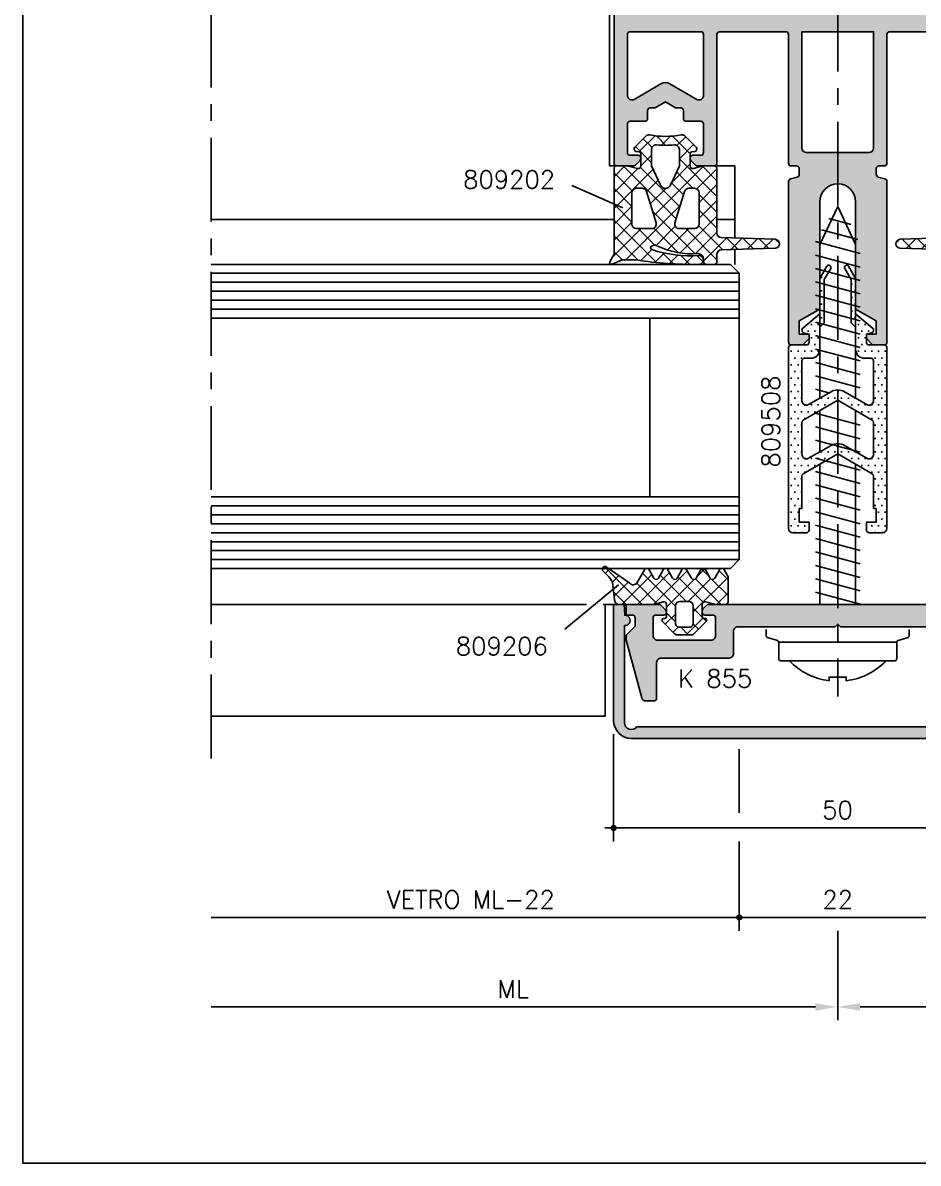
# Model space of a CAD drawing. Extents: x 0 to 4131, y -1600 to 527.
# Drawn here: x 0 to 100.1, y 0 to 127.5 of the extents above; entities that cross this region are included whole.
import ezdxf

# ---------------------------------------------------------------- set-up
doc = ezdxf.new("R2010")
doc.units = 0
doc.header["$LTSCALE"] = 7.5
doc.header["$MEASUREMENT"] = 0
doc.linetypes.add('CENTER', pattern=[2, 1.25, -0.25, 0.25, -0.25])
doc.layers.get('0').update_dxf_attribs({"linetype": 'CONTINUOUS'})
doc.layers.get('DEFPOINTS').update_dxf_attribs({"linetype": 'CONTINUOUS'})
for name, color, linetype in [('ASSI', 1, 'CENTER'), ('FILL', 8, 'CONTINUOUS'), ('FINE', 7, 'CONTINUOUS'), ('GOMMA', 3, 'CONTINUOUS'), ('GROSSA', 4, 'CONTINUOUS'), ('MARCHIO', 7, 'CONTINUOUS'), ('QUOTE', 254, 'CONTINUOUS'), ('TRATTEGGI', 140, 'CONTINUOUS'), ('VETRO', 6, 'CONTINUOUS'), ('VITERIA', 40, 'CONTINUOUS')]:
    doc.layers.add(name, color=color, linetype=linetype)
doc.styles.get("Standard").update_dxf_attribs({"font": 'romans.shx'})
doc.dimstyles.new('FRECCIA_1-1', dxfattribs={"dimtxt": 2, "dimasz": 2.5, "dimexe": 1.5, "dimexo": 1.5, "dimgap": 1, "dimtad": 3, "dimdsep": 46, "dimtxsty": 'Standard', "dimcen": 0, "dimclrt": 2, "dimaunit": 1, "dimadec": 0, "dimazin": 0, "dimtfac": 0.7, "dimtmove": 0, "dimatfit": 3, "dimfxl": 1, "dimtolj": 2, "dimarcsym": 0})
doc.dimstyles.new('SCALA_1-1$0', dxfattribs={"dimtxt": 2, "dimasz": 1, "dimexe": 1.5, "dimexo": 1.5, "dimgap": 1, "dimtad": 3, "dimdsep": 46, "dimtxsty": 'Standard', "dimblk1": 'PUNTO', "dimblk2": 'PUNTO', "dimsah": 1, "dimcen": 0.09, "dimclrt": 2, "dimadec": 0, "dimazin": 0, "dimtfac": 0.7, "dimtmove": 0, "dimatfit": 3, "dimldrblk": 'PUNTO', "dimfxl": 1, "dimtolj": 2, "dimarcsym": 0})

# ---------------------------------------------------------------- blocks, each defined once
blk = doc.blocks.new('k0855')
at = {"layer": 'GROSSA'}
blk.add_lwpolyline([(11.65, 0.8, -0.414214), (11.15, 0.3), (0.3, 0.3), (0, 0), (-0.3, 0.3), (-11.15, 0.3, -0.414214), (-11.65, 0.8), (-11.65, 3.3, 0.414214), (-12.15, 3.8), (-19.75, 3.8, -0.414214), (-20.25, 4.3), (-20.25, 8.3, 0.414214), (-20.55, 8.6), (-21.6, 8.6, 0.339454), (-21.89, 8.38), (-23.65, 1.8), (-23.65, 1.24), (-22.65, 0.24), (-22.65, -0.7, -0.414214), (-22.95, -1), (-23.5, -1, 0.414214), (-23.65, -1.15), (-23.65, -2.05, 0.414214), (-23.5, -2.2), (-19.97, -2.2, 0.198912), (-19.76, -2.11), (-19.24, -1.59, 0.198912), (-19.15, -1.38), (-19.15, -1.3, 0.414214), (-19.45, -1), (-20.35, -1, -0.414214), (-20.65, -0.7), (-20.65, 1.3, -0.414214), (-20.15, 1.8), (-14.15, 1.8, -0.414214), (-13.65, 1.3), (-13.65, -0.7, -0.414214), (-13.95, -1), (-14.85, -1, 0.414214), (-15.15, -1.3), (-15.15, -1.48, 0.198912), (-15.06, -1.69), (-14.64, -2.11, 0.198912), (-14.43, -2.2), (14.43, -2.2, 0.198912), (14.64, -2.11), (15.06, -1.69, 0.198912), (15.15, -1.48), (15.15, -1.3, 0.414214), (14.85, -1), (13.95, -1, -0.414214), (13.65, -0.7), (13.65, 1.3, -0.414214), (14.15, 1.8), (20.14, 1.8, -0.414214), (20.64, 1.3), (20.64, -0.7, -0.414214), (20.34, -1), (19.44, -1, 0.414214), (19.14, -1.3), (19.14, -1.38, 0.198912), (19.23, -1.59), (19.75, -2.11, 0.198912), (19.96, -2.2), (23.49, -2.2, 0.414214), (23.64, -2.05), (23.64, -1.15, 0.414214), (23.49, -1), (22.94, -1, -0.414214), (22.64, -0.7), (22.64, 0.24), (23.64, 1.24), (23.64, 1.8), (21.91, 8.23, 0.339454), (21.43, 8.6), (20.54, 8.6, 0.414214), (20.24, 8.3), (20.24, 4.3, -0.414214), (19.74, 3.8), (12.15, 3.8, 0.414214), (11.65, 3.3)], format="xyb", close=True, dxfattribs=at)
blk = doc.blocks.new('PUNTO')
blk.add_line((-1, 0), (1, 0))
at = {"const_width": 0.35}
blk.add_lwpolyline([(-0.175, 0, 1), (0.175, 0, 1)], format="xyb", close=True, dxfattribs=at)
blk = doc.blocks.new('*D9')
at = {"layer": 'DEFPOINTS', "color": 0, "transparency": 16777216}
for p in [(66.02, 49.46), (116.04, 49.47), (66.02, 37.47)]:
    blk.add_point(p, dxfattribs=at)
at = {"layer": 'QUOTE', "color": 0, "lineweight": -2, "transparency": 16777216}
for p, q in [((66.02, 47.96), (66.02, 35.97)), ((116.04, 47.97), (116.04, 35.97)), ((115.04, 37.47), (67.02, 37.47))]:
    blk.add_line(p, q, dxfattribs=at)
at = {"layer": 'QUOTE', "color": 0, "lineweight": -2, "transparency": 16777216, "rotation": 180}
blk.add_blockref('PUNTO', (66.02, 37.47), dxfattribs=at)
at = {"layer": 'QUOTE', "color": 0, "lineweight": -2, "transparency": 16777216}
blk.add_blockref('PUNTO', (116.04, 37.47), dxfattribs=at)
at = {"layer": 'QUOTE', "color": 2, "transparency": 16777216, "insert": (91.03, 39.47), "char_height": 2, "attachment_point": 5}
blk.add_mtext('\\A2;50', dxfattribs=at)
blk = doc.blocks.new('*D10')
at = {"layer": 'DEFPOINTS', "color": 0, "transparency": 16777216}
for p in [(80.06, 37.47), (102.06, 37.47), (80.06, 27.47)]:
    blk.add_point(p, dxfattribs=at)
at = {"layer": 'QUOTE', "color": 0, "lineweight": -2, "transparency": 16777216}
for p, q in [((80.06, 35.97), (80.06, 25.97)), ((102.06, 35.97), (102.06, 25.97)), ((101.06, 27.47), (81.06, 27.47))]:
    blk.add_line(p, q, dxfattribs=at)
at = {"layer": 'QUOTE', "color": 0, "lineweight": -2, "transparency": 16777216, "rotation": 180}
blk.add_blockref('PUNTO', (80.06, 27.47), dxfattribs=at)
at = {"layer": 'QUOTE', "color": 0, "lineweight": -2, "transparency": 16777216}
blk.add_blockref('PUNTO', (102.06, 27.47), dxfattribs=at)
at = {"layer": 'QUOTE', "color": 2, "transparency": 16777216, "insert": (91.06, 29.47), "char_height": 2, "attachment_point": 5}
blk.add_mtext('\\A2;22', dxfattribs=at)
blk = doc.blocks.new('*D12')
at = {"layer": 'DEFPOINTS', "color": 0, "transparency": 16777216}
for p in [(21.06, 66.47), (80.06, 37.47), (21.06, 27.47)]:
    blk.add_point(p, dxfattribs=at)
at = {"layer": 'QUOTE', "color": 0, "lineweight": -2, "transparency": 16777216}
for p, q in [((80.06, 35.97), (80.06, 25.97)), ((79.06, 27.47), (21.06, 27.47))]:
    blk.add_line(p, q, dxfattribs=at)
blk.add_blockref('PUNTO', (80.06, 27.47), dxfattribs=at)
at = {"layer": 'QUOTE', "color": 2, "transparency": 16777216, "insert": (50.06, 29.47), "char_height": 2, "attachment_point": 5}
blk.add_mtext('\\A2;{\\Fromans.shx|c1;VETRO ML-22}', dxfattribs=at)
blk = doc.blocks.new('_None')
blk = doc.blocks.new('*D13')
at = {"layer": 'DEFPOINTS', "color": 0, "transparency": 16777216}
for p in [(161.06, 42.44), (91.06, 27.47), (91.06, 17.47)]:
    blk.add_point(p, dxfattribs=at)
at = {"layer": 'QUOTE', "color": 0, "lineweight": -2, "transparency": 16777216}
for p, q in [((91.06, 25.97), (91.06, 15.97)), ((161.06, 17.47), (93.56, 17.47))]:
    blk.add_line(p, q, dxfattribs=at)
at = {"layer": 'QUOTE', "color": 0, "transparency": 16777216}
blk.add_solid([(93.56, 17.88), (93.56, 17.05), (91.06, 17.47)], dxfattribs=at)
at = {"layer": 'QUOTE', "color": 2, "transparency": 16777216, "insert": (127.31, 19.47), "char_height": 2, "attachment_point": 5}
blk.add_mtext('\\A2;ML', dxfattribs=at)
blk = doc.blocks.new('*D14')
at = {"layer": 'DEFPOINTS', "color": 0, "transparency": 16777216}
for p in [(21.06, 49.96), (91.06, 27.47), (21.06, 17.47)]:
    blk.add_point(p, dxfattribs=at)
at = {"layer": 'QUOTE', "color": 0, "lineweight": -2, "transparency": 16777216}
for p, q in [((91.06, 25.97), (91.06, 15.97)), ((88.56, 17.47), (21.06, 17.47))]:
    blk.add_line(p, q, dxfattribs=at)
at = {"layer": 'QUOTE', "color": 0, "transparency": 16777216}
blk.add_solid([(88.56, 17.88), (88.56, 17.05), (91.06, 17.47)], dxfattribs=at)
at = {"layer": 'QUOTE', "color": 2, "transparency": 16777216, "insert": (54.81, 19.47), "char_height": 2, "attachment_point": 5}
blk.add_mtext('\\A2;ML', dxfattribs=at)

msp = doc.modelspace()

# ---------------------------------------------------------------- hatches: boundary and pattern name
at = {"layer": 'FILL'}
h = msp.add_hatch(color=253, dxfattribs=at)
edge = h.paths.add_edge_path(flags=16)
edge.add_arc((68.3637, 212.5675), 0.3, 90, 180)
edge.add_line((68.0637, 212.5675), (68.0637, 128.7675))
edge.add_arc((68.3637, 128.7675), 0.3, 180, 270)
edge.add_line((68.3637, 128.4675), (113.7637, 128.4675))
edge.add_arc((113.7637, 128.7675), 0.3, 270, 360)
edge.add_line((114.0637, 128.7675), (114.0637, 212.5675))
edge.add_arc((113.7637, 212.5675), 0.3, 0, 90)
edge.add_line((113.7637, 212.8675), (68.3637, 212.8675))
edge = h.paths.add_edge_path()
edge.add_line((75.7637, 112.6675), (74.8637, 112.6675))
edge.add_arc((74.8637, 112.3675), 0.3, 90, 180)
edge.add_line((74.5637, 112.3675), (74.5637, 112.2918))
edge.add_arc((74.8637, 112.2918), 0.3, 180, 225)
edge.add_line((74.6515, 112.0796), (75.1758, 111.5554))
edge.add_arc((75.3879, 111.7675), 0.3, 225, 270)
edge.add_line((75.3879, 111.4675), (77.2637, 111.4675))
edge.add_arc((77.2637, 111.7675), 0.3, 270, 360)
edge.add_line((77.5637, 111.7675), (77.5637, 126.1675))
edge.add_arc((77.8637, 126.1675), 0.3, 90, 180, ccw=False)
edge.add_line((77.8637, 126.4675), (85.2637, 126.4675))
edge.add_arc((85.2637, 126.1675), 0.3, 0, 90, ccw=False)
edge.add_line((85.5637, 126.1675), (85.5637, 111.7675))
edge.add_arc((85.8637, 111.7675), 0.3, 180, 270)
edge.add_line((85.8637, 111.4675), (86.4637, 111.4675))
edge.add_arc((86.4637, 111.1675), 0.3, 0, 90, ccw=False)
edge.add_line((86.7637, 111.1675), (86.7637, 110.5192))
edge.add_arc((86.4637, 110.5192), 0.3, -75, 0, ccw=False)
edge.add_line((86.5413, 110.2295), (85.786, 110.0271))
edge.add_arc((85.8637, 109.7373), 0.3, 105, 180)
edge.add_line((85.5637, 109.7373), (85.5637, 91.7675))
edge.add_arc((85.8637, 91.7675), 0.3, 180, 270)
edge.add_line((85.8637, 91.4675), (87.1637, 91.4675))
edge.add_line((87.1637, 91.4675), (87.8637, 92.1675))
edge.add_line((87.8637, 92.1675), (87.8637, 92.6675))
edge.add_line((87.8637, 92.6675), (86.7637, 92.6675))
edge.add_line((86.7637, 92.6675), (86.7637, 94.1396))
edge.add_line((86.7637, 94.1396), (89.0637, 95.4675))
edge.add_line((89.0637, 95.4675), (89.0637, 107.4675))
edge.add_arc((91.0637, 107.4675), 2, 0, 180, ccw=False)
edge.add_line((93.0637, 107.4675), (93.0637, 95.4675))
edge.add_line((93.0637, 95.4675), (95.3637, 94.1396))
edge.add_line((95.3637, 94.1396), (95.3637, 92.6675))
edge.add_line((95.3637, 92.6675), (94.2637, 92.6675))
edge.add_line((94.2637, 92.6675), (94.2637, 92.1675))
edge.add_line((94.2637, 92.1675), (94.9637, 91.4675))
edge.add_line((94.9637, 91.4675), (96.2637, 91.4675))
edge.add_arc((96.2637, 91.7675), 0.3, 270, 360)
edge.add_line((96.5637, 91.7675), (96.5637, 109.7373))
edge.add_arc((96.2637, 109.7373), 0.3, 0, 75)
edge.add_line((96.3413, 110.0271), (95.586, 110.2295))
edge.add_arc((95.6637, 110.5192), 0.3, 180, 255, ccw=False)
edge.add_line((95.3637, 110.5192), (95.3637, 110.6675))
edge.add_line((95.3637, 110.6675), (95.3637, 111.1675))
edge.add_arc((95.6637, 111.1675), 0.3, 90, 180, ccw=False)
edge.add_line((95.6637, 111.4675), (96.2637, 111.4675))
edge.add_arc((96.2637, 111.7675), 0.3, 270, 360)
edge.add_line((96.5637, 111.7675), (96.5637, 126.1675))
edge.add_arc((96.8637, 126.1675), 0.3, 90, 180, ccw=False)
edge.add_line((96.8637, 126.4675), (104.2637, 126.4675))
edge.add_arc((104.2637, 126.1675), 0.3, 0, 90, ccw=False)
edge.add_line((104.5637, 126.1675), (104.5637, 111.7675))
edge.add_arc((104.8637, 111.7675), 0.3, 180, 270)
edge.add_line((104.8637, 111.4675), (106.7394, 111.4675))
edge.add_arc((106.7394, 111.7675), 0.3, 270, 315)
edge.add_line((106.9515, 111.5554), (107.4758, 112.0796))
edge.add_arc((107.2637, 112.2918), 0.3, 315, 360)
edge.add_line((107.5637, 112.2918), (107.5637, 112.3675))
edge.add_arc((107.2637, 112.3675), 0.3, 0, 90)
edge.add_line((107.2637, 112.6675), (106.3637, 112.6675))
edge.add_arc((106.3637, 112.9675), 0.3, 180, 270, ccw=False)
edge.add_line((106.0637, 112.9675), (106.0637, 116.1675))
edge.add_arc((106.3637, 116.1675), 0.3, 90, 180, ccw=False)
edge.add_line((106.3637, 116.4675), (108.0137, 116.4675))
edge.add_arc((108.0137, 116.7675), 0.3, 270, 360)
edge.add_line((108.3137, 116.7675), (108.3137, 117.6675))
edge.add_arc((108.6137, 117.6675), 0.3, 90, 180, ccw=False)
edge.add_line((108.6137, 117.9675), (109.1797, 117.9675))
edge.add_line((109.1797, 117.9675), (110.3137, 118.6222))
edge.add_line((110.3137, 118.6222), (111.4476, 117.9675))
edge.add_line((111.4476, 117.9675), (112.0137, 117.9675))
edge.add_arc((112.0137, 117.6675), 0.3, 0, 90, ccw=False)
edge.add_line((112.3137, 117.6675), (112.3137, 116.7675))
edge.add_arc((112.6137, 116.7675), 0.3, 180, 270)
edge.add_line((112.6137, 116.4675), (114.2637, 116.4675))
edge.add_arc((114.2637, 116.1675), 0.3, 0, 90, ccw=False)
edge.add_line((114.5637, 116.1675), (114.5637, 112.9675))
edge.add_arc((114.2637, 112.9675), 0.3, 270, 360, ccw=False)
edge.add_line((114.2637, 112.6675), (113.3637, 112.6675))
edge.add_arc((113.3637, 112.3675), 0.3, 90, 180)
edge.add_line((113.0637, 112.3675), (113.0637, 112.2918))
edge.add_arc((113.3637, 112.2918), 0.3, 180, 225)
edge.add_line((113.1515, 112.0796), (113.6758, 111.5554))
edge.add_arc((113.8879, 111.7675), 0.3, 225, 270)
edge.add_line((113.8879, 111.4675), (115.7637, 111.4675))
edge.add_arc((115.7637, 111.7675), 0.3, 270, 360)
edge.add_line((116.0637, 111.7675), (116.0637, 215.4675))
edge.add_arc((115.0637, 215.4675), 1, 0, 90)
edge.add_line((115.0637, 216.4675), (67.0637, 216.4675))
edge.add_arc((67.0637, 215.4675), 1, 90, 180)
edge.add_line((66.0637, 215.4675), (66.0637, 111.7675))
edge.add_arc((66.3637, 111.7675), 0.3, 180, 270)
edge.add_line((66.3637, 111.4675), (68.2394, 111.4675))
edge.add_arc((68.2394, 111.7675), 0.3, 270, 315)
edge.add_line((68.4515, 111.5554), (68.9758, 112.0796))
edge.add_arc((68.7637, 112.2918), 0.3, 315, 360)
edge.add_line((69.0637, 112.2918), (69.0637, 112.3675))
edge.add_arc((68.7637, 112.3675), 0.3, 0, 90)
edge.add_line((68.7637, 112.6675), (67.8637, 112.6675))
edge.add_arc((67.8637, 112.9675), 0.3, 180, 270, ccw=False)
edge.add_line((67.5637, 112.9675), (67.5637, 116.1675))
edge.add_arc((67.8637, 116.1675), 0.3, 90, 180, ccw=False)
edge.add_line((67.8637, 116.4675), (69.5137, 116.4675))
edge.add_arc((69.5137, 116.7675), 0.3, 270, 360)
edge.add_line((69.8137, 116.7675), (69.8137, 117.6675))
edge.add_arc((70.1137, 117.6675), 0.3, 90, 180, ccw=False)
edge.add_line((70.1137, 117.9675), (70.6797, 117.9675))
edge.add_line((70.6797, 117.9675), (71.8137, 118.6222))
edge.add_line((71.8137, 118.6222), (72.9476, 117.9675))
edge.add_line((72.9476, 117.9675), (73.5137, 117.9675))
edge.add_arc((73.5137, 117.6675), 0.3, 0, 90, ccw=False)
edge.add_line((73.8137, 117.6675), (73.8137, 116.7675))
edge.add_arc((74.1137, 116.7675), 0.3, 180, 270)
edge.add_line((74.1137, 116.4675), (75.7637, 116.4675))
edge.add_arc((75.7637, 116.1675), 0.3, 0, 90, ccw=False)
edge.add_line((76.0637, 116.1675), (76.0637, 112.9675))
edge.add_arc((75.7637, 112.9675), 0.3, -90, 0, ccw=False)
edge = h.paths.add_edge_path(flags=16)
edge.add_line((67.5637, 119.3439), (67.5637, 126.1675))
edge.add_arc((67.8637, 126.1675), 0.3, 90, 180, ccw=False)
edge.add_line((67.8637, 126.4675), (75.7637, 126.4675))
edge.add_arc((75.7637, 126.1675), 0.3, 0, 90, ccw=False)
edge.add_line((76.0637, 126.1675), (76.0637, 119.3439))
edge.add_arc((75.5637, 119.3439), 0.5, -120, 0, ccw=False)
edge.add_line((75.3137, 118.9109), (72.3137, 120.6429))
edge.add_arc((71.8137, 119.7769), 1, 60, 120)
edge.add_line((71.3137, 120.6429), (68.3137, 118.9109))
edge.add_arc((68.0637, 119.3439), 0.5, 180, 300, ccw=False)
edge = h.paths.add_edge_path(flags=16)
edge.add_line((95.0637, 113.4675), (95.0637, 126.4675))
edge.add_line((95.0637, 126.4675), (87.0637, 126.4675))
edge.add_line((87.0637, 126.4675), (87.0637, 113.4675))
edge.add_arc((87.5637, 113.4675), 0.5, 180, 270)
edge.add_line((87.5637, 112.9675), (94.5637, 112.9675))
edge.add_arc((94.5637, 113.4675), 0.5, 270, 360)
edge = h.paths.add_edge_path(flags=16)
edge.add_arc((110.3137, 119.7769), 1, 60, 120, ccw=False)
edge.add_line((110.8137, 120.6429), (113.8137, 118.9109))
edge.add_arc((114.0637, 119.3439), 0.5, 240, 360)
edge.add_line((114.5637, 119.3439), (114.5637, 126.1675))
edge.add_arc((114.2637, 126.1675), 0.3, 0, 90)
edge.add_line((114.2637, 126.4675), (106.3637, 126.4675))
edge.add_arc((106.3637, 126.1675), 0.3, 90, 180)
edge.add_line((106.0637, 126.1675), (106.0637, 119.3439))
edge.add_arc((106.5637, 119.3439), 0.5, 180, 300)
edge.add_line((106.8137, 118.9109), (109.8137, 120.6429))
h = msp.add_hatch(dxfattribs=at)
h.set_pattern_fill('ANSI37', color=137, scale=10, style=0)
h.paths.add_polyline_path([(75.4643, 101.6675, -0.41421356), (76.0643, 101.0675), (76.0643, 100.7675, 0.41421356), (76.3643, 100.4675), (77.2643, 100.4675, 0.41421356), (77.5643, 100.7675), (77.5643, 101.5826, -0.4052433), (78.049, 102.0824), (84.0797, 102.2677, 0.96973923), (84.0797, 103.2673), (78.049, 103.4526, -0.4052433), (77.5643, 103.9524), (77.5643, 111.1675, 0.41421356), (77.2643, 111.4675), (76.0234, 111.4675), (74.942, 111.1777, -0.49314543), (74.5643, 111.4675), (74.5643, 112.8451, -0.38887873), (74.7469, 113.0443), (75.0416, 113.0701, 0.63707026), (75.2276, 113.5811), (74.0193, 114.7894, 0.24541991), (73.5776, 114.928, -0.08886044), (70.051, 114.928, 0.24541991), (69.6093, 114.7894), (68.401, 113.5811, 0.63707026), (68.587, 113.0701), (68.8817, 113.0443, -0.38887873), (69.0643, 112.8451), (69.0643, 111.4675, -0.49314543), (68.6867, 111.1777), (67.6434, 111.4573, 0.06554346), (67.5657, 111.4675), (66.3643, 111.4675, 0.41421356), (66.0643, 111.1675), (66.0643, 101.605), (65.5902, 100.7659, 0.71951495), (65.844, 100.484), (66.9571, 100.9675), (68.5718, 100.9675, 0.04380891), (75.5301, 100.4627, 1.01146877), (75.5566, 101.4622, -0.09779405), (70.29, 102.1106, -0.52267034), (70.195, 102.425, -0.38653613), (70.8587, 102.5343, 0.12867763)])
h.paths.add_polyline_path([(72.8681, 105.1153), (73.9509, 108.6153, -0.32883045), (74.4286, 108.9675), (75.0643, 108.9675, -0.41421356), (75.5643, 108.4675), (75.5643, 104.9675, -0.41421356), (75.0643, 104.4675), (73.3458, 104.4675, -0.5050829)], flags=16)
h.paths.add_polyline_path([(70.2828, 104.4675), (68.5643, 104.4675, -0.41421356), (68.0643, 104.9675), (68.0643, 108.4675, -0.41421356), (68.5643, 108.9675), (69.2, 108.9675, -0.32883045), (69.6777, 108.6153), (70.7605, 105.1153, -0.5050829)], flags=16)
h.paths.add_polyline_path([(71.2705, 109.3097), (70.2643, 111.4675), (70.2643, 113.3189, -0.44100912), (70.8096, 113.8169, 0.04533687), (72.8191, 113.8169, -0.44100912), (73.3643, 113.3189), (73.3643, 111.4675), (72.3581, 109.3097, -0.63707026)], flags=16)
h = msp.add_hatch(dxfattribs=at)
h.set_pattern_fill('ANSI37', color=137, scale=10, style=0)
h.paths.add_polyline_path([(106.663, 101.6675, 0.41421356), (106.063, 101.0675), (106.063, 100.7675, -0.41421356), (105.763, 100.4675), (104.863, 100.4675, -0.41421356), (104.563, 100.7675), (104.563, 101.5826, 0.4052433), (104.0784, 102.0824), (98.0477, 102.2677, -0.96973923), (98.0477, 103.2673), (104.0784, 103.4526, 0.4052433), (104.563, 103.9524), (104.563, 111.1675, -0.41421356), (104.863, 111.4675), (106.1039, 111.4675), (107.1854, 111.1777, 0.49314543), (107.563, 111.4675), (107.563, 112.8451, 0.38887873), (107.3805, 113.0443), (107.0857, 113.0701, -0.63707026), (106.8997, 113.5811), (108.108, 114.7894, -0.24541991), (108.5497, 114.928, 0.08886044), (112.0763, 114.928, -0.24541991), (112.518, 114.7894), (113.7263, 113.5811, -0.63707026), (113.5403, 113.0701), (113.2456, 113.0443, 0.38887873), (113.063, 112.8451), (113.063, 111.4675, 0.49314543), (113.4407, 111.1777), (114.484, 111.4573, -0.06554346), (114.5616, 111.4675), (115.763, 111.4675, -0.41421356), (116.063, 111.1675), (116.063, 101.605), (116.5372, 100.7659, -0.71951495), (116.2834, 100.484), (115.1702, 100.9675), (113.5555, 100.9675, -0.04380891), (106.5972, 100.4627, -1.01146877), (106.5707, 101.4622, 0.09779405), (111.8373, 102.1106, 0.52267034), (111.9323, 102.425, 0.38653613), (111.2687, 102.5343, -0.12867763)])
h.paths.add_polyline_path([(109.2592, 105.1153), (108.1764, 108.6153, 0.32883045), (107.6988, 108.9675), (107.063, 108.9675, 0.41421356), (106.563, 108.4675), (106.563, 104.9675, 0.41421356), (107.063, 104.4675), (108.7815, 104.4675, 0.5050829)], flags=16)
h.paths.add_polyline_path([(111.8445, 104.4675), (113.563, 104.4675, 0.41421356), (114.063, 104.9675), (114.063, 108.4675, 0.41421356), (113.563, 108.9675), (112.9273, 108.9675, 0.32883045), (112.4496, 108.6153), (111.3669, 105.1153, 0.5050829)], flags=16)
h.paths.add_polyline_path([(110.8568, 109.3097), (111.863, 111.4675), (111.863, 113.3189, 0.44100912), (111.3178, 113.8169, -0.04533687), (109.3083, 113.8169, 0.44100912), (108.763, 113.3189), (108.763, 111.4675), (109.7692, 109.3097, 0.63707026)], flags=16)
h = msp.add_hatch(dxfattribs=at)
h.set_pattern_fill('DOTS', color=2, scale=12, style=0)
edge = h.paths.add_edge_path(flags=16)
edge.add_arc((87.5637, 79.2227), 0.5, 180, 300)
edge.add_line((87.8137, 78.7897), (90.3137, 80.2331))
edge.add_arc((91.0637, 78.9341), 1.5, 60, 120, ccw=False)
edge.add_line((91.8137, 80.2331), (94.3137, 78.7897))
edge.add_arc((94.5637, 79.2227), 0.5, 240, 360)
edge.add_line((95.0637, 79.2227), (95.0637, 82.7979))
edge.add_arc((94.7637, 82.7979), 0.3, 360, 420)
edge.add_line((94.9137, 83.0577), (91.0637, 85.2805))
edge.add_line((91.0637, 85.2805), (87.2137, 83.0577))
edge.add_arc((87.3637, 82.7979), 0.3, 120, 180)
edge.add_line((87.0637, 82.7979), (87.0637, 79.2227))
edge = h.paths.add_edge_path()
edge.add_arc((94.7637, 76.7979), 0.3, 360, 420)
edge.add_line((94.9137, 77.0577), (91.0637, 79.2805))
edge.add_line((91.0637, 79.2805), (87.2137, 77.0577))
edge.add_arc((87.3637, 76.7979), 0.3, 120, 180)
edge.add_line((87.0637, 76.7979), (87.0637, 73.1675))
edge.add_line((87.0637, 73.1675), (86.7637, 73.1675))
edge.add_line((86.7637, 73.1675), (86.7637, 71.6675))
edge.add_line((86.7637, 71.6675), (87.8637, 71.6675))
edge.add_line((87.8637, 71.6675), (87.8637, 70.7675))
edge.add_arc((87.5637, 70.7675), 0.3, -90, 0, ccw=False)
edge.add_line((87.5637, 70.4675), (86.0637, 70.4675))
edge.add_arc((86.0637, 70.9675), 0.5, 180, 270, ccw=False)
edge.add_line((85.5637, 70.9675), (85.5637, 91.1675))
edge.add_arc((85.8637, 91.1675), 0.3, 90, 180, ccw=False)
edge.add_line((85.8637, 91.4675), (87.5637, 91.4675))
edge.add_arc((87.5637, 91.7675), 0.3, 270, 360)
edge.add_line((87.8637, 91.7675), (87.8637, 92.6675))
edge.add_line((87.8637, 92.6675), (87.286, 92.8223))
edge.add_arc((87.3637, 93.1121), 0.3, 130, 255, ccw=False)
edge.add_line((87.1708, 93.3419), (89.0637, 94.9301))
edge.add_line((89.0637, 94.9301), (89.0637, 98.8976))
edge.add_line((89.0637, 98.8976), (89.8472, 100.2546))
edge.add_arc((90.0637, 100.1296), 0.25, -30, 150, ccw=False)
edge.add_line((90.2802, 100.0046), (89.5637, 98.7636))
edge.add_line((89.5637, 98.7636), (89.5637, 93.9301))
edge.add_line((89.5637, 93.9301), (89.0637, 93.4301))
edge.add_line((89.0637, 93.4301), (89.0637, 90.9675))
edge.add_arc((88.0637, 90.9675), 1, -90, 0, ccw=False)
edge.add_line((88.0637, 89.9675), (87.3637, 89.9675))
edge.add_arc((87.3637, 89.6675), 0.3, 90, 180)
edge.add_line((87.0637, 89.6675), (87.0637, 85.2227))
edge.add_arc((87.5637, 85.2227), 0.5, 180, 300)
edge.add_line((87.8137, 84.7897), (90.3137, 86.2331))
edge.add_arc((91.0637, 84.9341), 1.5, 60, 120, ccw=False)
edge.add_line((91.8137, 86.2331), (94.3137, 84.7897))
edge.add_arc((94.5637, 85.2227), 0.5, 240, 360)
edge.add_line((95.0637, 85.2227), (95.0637, 89.6675))
edge.add_arc((94.7637, 89.6675), 0.3, 360, 450)
edge.add_line((94.7637, 89.9675), (94.0637, 89.9675))
edge.add_arc((94.0637, 90.9675), 1, 180, 270, ccw=False)
edge.add_line((93.0637, 90.9675), (93.0637, 93.4301))
edge.add_line((93.0637, 93.4301), (92.5637, 93.9301))
edge.add_line((92.5637, 93.9301), (92.5637, 98.7636))
edge.add_line((92.5637, 98.7636), (91.8472, 100.0046))
edge.add_arc((92.0637, 100.1296), 0.25, 30, 210, ccw=False)
edge.add_line((92.2802, 100.2546), (93.0637, 98.8976))
edge.add_line((93.0637, 98.8976), (93.0637, 94.9301))
edge.add_line((93.0637, 94.9301), (94.9565, 93.3419))
edge.add_arc((94.7637, 93.1121), 0.3, -75, 50, ccw=False)
edge.add_line((94.8413, 92.8223), (94.2637, 92.6675))
edge.add_line((94.2637, 92.6675), (94.2637, 91.7675))
edge.add_arc((94.5637, 91.7675), 0.3, 180, 270)
edge.add_line((94.5637, 91.4675), (96.2637, 91.4675))
edge.add_arc((96.2637, 91.1675), 0.3, 0, 90, ccw=False)
edge.add_line((96.5637, 91.1675), (96.5637, 70.9675))
edge.add_arc((96.0637, 70.9675), 0.5, 270, 360, ccw=False)
edge.add_line((96.0637, 70.4675), (94.5637, 70.4675))
edge.add_arc((94.5637, 70.7675), 0.3, 180, 270, ccw=False)
edge.add_line((94.2637, 70.7675), (94.2637, 71.6675))
edge.add_line((94.2637, 71.6675), (95.3637, 71.6675))
edge.add_line((95.3637, 71.6675), (95.3637, 73.1675))
edge.add_line((95.3637, 73.1675), (95.0637, 73.1675))
edge.add_line((95.0637, 73.1675), (95.0637, 76.7979))
h = msp.add_hatch(dxfattribs=at)
h.set_pattern_fill('ANSI37', color=137, scale=10, style=0)
h.set_pattern_definition([(45, (0, -8), (-0.883883, 0.883883), []), (135, (0, -8), (-0.883883, -0.883883), [])])
edge = h.paths.add_edge_path()
edge.add_line((78.5199, 62.4627), (77.4685, 62.4627))
edge.add_arc((77.4683, 63.2626), 0.7999, 260.830387, 270.012319, ccw=False)
edge.add_line((77.3408, 62.4729), (76.2975, 62.7524))
edge.add_arc((76.2199, 62.4627), 0.3, 75, 180)
edge.add_line((75.9199, 62.4627), (75.9199, 61.0851))
edge.add_arc((76.1199, 61.0851), 0.2, 180, 265)
edge.add_line((76.1024, 60.8858), (76.2373, 60.874))
edge.add_arc((76.2199, 60.6748), 0.2, -45, 85, ccw=False)
edge.add_line((76.3613, 60.5334), (75.037, 59.2091))
edge.add_arc((74.6835, 59.5627), 0.5, 270, 315, ccw=False)
edge.add_line((74.6835, 59.0627), (73.1563, 59.0627))
edge.add_arc((73.1563, 59.5627), 0.5, 225, 270, ccw=False)
edge.add_line((72.8027, 59.2091), (71.4784, 60.5334))
edge.add_arc((71.6199, 60.6748), 0.2, 95, 225, ccw=False)
edge.add_line((71.6024, 60.874), (71.7373, 60.8858))
edge.add_arc((71.7199, 61.0851), 0.2, 275, 360)
edge.add_line((71.9199, 61.0851), (71.9199, 62.4627))
edge.add_arc((71.6199, 62.4627), 0.3, 0, 105)
edge.add_line((71.5422, 62.7524), (70.4607, 62.4627))
edge.add_line((70.4607, 62.4627), (66.6199, 62.4627))
edge.add_arc((66.6199, 62.9627), 0.5, 180, 270, ccw=False)
edge.add_line((66.1199, 62.9627), (65.8836, 64.9433))
edge.add_arc((63.0952, 63.5009), 3.1393, 27.352201, 44.615253)
edge.add_line((65.3299, 65.7057), (64.7944, 66.2635))
edge.add_arc((65.0663, 66.3903), 0.3, 40, 205, ccw=False)
edge.add_line((65.2961, 66.5831), (67.8222, 64.8236))
edge.add_arc((68.2066, 65.1433), 0.5, 219.74084, 330)
edge.add_line((68.6396, 64.8933), (69.4591, 66.3127))
edge.add_arc((69.7189, 66.1627), 0.3, 30, 150, ccw=False)
edge.add_line((69.9787, 66.3127), (70.5094, 65.3936))
edge.add_arc((70.7692, 65.5436), 0.3, 210, 330)
edge.add_line((71.029, 65.3936), (71.5596, 66.3127))
edge.add_arc((71.8194, 66.1627), 0.3, 30, 150, ccw=False)
edge.add_line((72.0792, 66.3127), (72.6098, 65.3936))
edge.add_arc((72.8696, 65.5436), 0.3, 210, 330)
edge.add_line((73.1294, 65.3936), (73.66, 66.3127))
edge.add_arc((73.9199, 66.1627), 0.3, 30, 150, ccw=False)
edge.add_line((74.1797, 66.3127), (74.7103, 65.3936))
edge.add_arc((74.9701, 65.5436), 0.3, 210, 330)
edge.add_line((75.2299, 65.3936), (75.7605, 66.3127))
edge.add_arc((76.0203, 66.1627), 0.3, 30, 150, ccw=False)
edge.add_line((76.2801, 66.3127), (76.8107, 65.3936))
edge.add_arc((77.0705, 65.5436), 0.3, 210, 330)
edge.add_line((77.3304, 65.3936), (77.861, 66.3127))
edge.add_arc((78.1208, 66.1627), 0.3, 30, 150, ccw=False)
edge.add_line((78.3806, 66.3127), (78.7797, 65.6214))
edge.add_arc((78.5199, 65.4714), 0.3, 0, 30, ccw=False)
edge.add_line((78.8199, 65.4714), (78.8199, 62.7627))
edge.add_arc((78.5199, 62.7627), 0.3, -90, 0, ccw=False)
edge = h.paths.add_edge_path(flags=16)
edge.add_line((74.9199, 60.3941), (74.9199, 62.2957))
edge.add_arc((74.4199, 62.2957), 0.5, 0, 90)
edge.add_line((74.4199, 62.7957), (73.4199, 62.7957))
edge.add_arc((73.4199, 62.2957), 0.5, 90, 180)
edge.add_line((72.9199, 62.2957), (72.9199, 60.3941))
edge.add_arc((73.4199, 60.3941), 0.5, 180, 275.191667)
edge.add_line((73.4651, 59.8962), (74.3746, 59.8962))
edge.add_arc((74.4199, 60.3941), 0.5, 264.808333, 360)
h = msp.add_hatch(color=253, dxfattribs=at)
h.paths.add_polyline_path([(110.8137, 56.4627, -0.41421356), (111.3137, 55.9627), (111.3137, 51.9627, 0.41421356), (111.6137, 51.6627), (112.6614, 51.6627, 0.33945426), (112.9512, 51.885), (114.7137, 58.4627), (114.7137, 59.0178), (113.7137, 60.0178), (113.7137, 60.9627, -0.41421356), (114.0137, 61.2627), (114.5637, 61.2627, 0.41421356), (114.7137, 61.4127), (114.7137, 62.3127, 0.41421356), (114.5637, 62.4627), (111.0379, 62.4627, 0.19891237), (110.8258, 62.3748), (110.3015, 61.8505, 0.23202478), (110.2161, 61.6005, 0.45178835), (110.5137, 61.2627), (111.4137, 61.2627, -0.41421356), (111.7137, 60.9627), (111.7137, 58.9627, -0.41421356), (111.2137, 58.4627), (105.2137, 58.4627, -0.41421356), (104.7137, 58.9627), (104.7137, 60.9627, -0.41421356), (105.0137, 61.2627), (105.9137, 61.2627, 0.35582724), (106.2075, 61.5021), (106.2075, 61.799, 0.1465428), (106.1258, 61.9505), (105.7015, 62.3748, 0.19891237), (105.4894, 62.4627), (104.6592, 62.4627, -0.00010751), (104.6589, 62.4627), (91.0637, 62.4627), (91.0637, 60.2627), (91.3637, 59.9627), (102.2137, 59.9627, -0.41421356), (102.7137, 59.4627), (102.7137, 56.9627, 0.41421356), (103.2137, 56.4627)])
h.paths.add_polyline_path([(90.7637, 59.9627), (91.0637, 60.2627), (91.0637, 62.4627), (77.4685, 62.4627, -0.00010751), (77.4681, 62.4627), (76.6379, 62.4627, 0.19891237), (76.4258, 62.3748), (76.0015, 61.9505, 0.1465428), (75.9199, 61.799), (75.9199, 61.5021, 0.35582724), (76.2137, 61.2627), (77.1137, 61.2627, -0.41421356), (77.4137, 60.9627), (77.4137, 58.9627, -0.41421356), (76.9137, 58.4627), (70.926, 58.4627, -0.41421356), (70.426, 58.9627), (70.426, 60.9627, -0.41421356), (70.726, 61.2627), (71.626, 61.2627, 0.35582724), (71.9199, 61.5021), (71.9199, 61.699, 0.1465428), (71.8382, 61.8505), (71.3139, 62.3748, 0.19891237), (71.1018, 62.4627), (67.576, 62.4627, 0.41421356), (67.426, 62.3127), (67.426, 61.4127, 0.41421356), (67.576, 61.2627), (68.126, 61.2627, -0.41421356), (68.426, 60.9627), (68.426, 60.0178), (67.426, 59.0178), (67.426, 58.4627), (69.1488, 52.0333, 0.33945426), (69.6318, 51.6627), (70.526, 51.6627, 0.41421356), (70.826, 51.9627), (70.826, 55.9627, -0.41421356), (71.326, 56.4627), (78.9137, 56.4627, 0.41421356), (79.4137, 56.9627), (79.4137, 59.4627, -0.41421356), (79.9137, 59.9627)])
h.paths.add_polyline_path([(68.5785, 48.7656, -0.72075922), (67.2285, 49.2156), (67.2168, 60.0842, 1.07550671), (67.2585, 61.2466), (67.2137, 62.4627), (66.0145, 62.4627), (66.0201, 49.4645, 0.41406438), (68.0201, 47.4656), (91.0637, 47.4656), (91.0637, 48.7656)])
h.paths.add_polyline_path([(114.0367, 47.4656, 0.41428118), (116.0367, 49.466), (116.0342, 62.4627), (114.835, 62.4627), (114.791, 61.2465, 1.07550671), (114.8336, 60.0842), (114.8285, 49.2156, -0.72075922), (113.4785, 48.7656), (91.0637, 48.7656), (91.0637, 47.4656)])

# ---------------------------------------------------------------- linework, layer by layer
at = {"layer": 'ASSI'}
for p, q in [((91.0637, 221.413), (91.0637, 52.1751)), ((21.0637, 219.6238), (21.0637, 44.4397))]:
    msp.add_line(p, q, dxfattribs=at)
at = {"layer": 'FINE'}
for p, q in [((79.5637, 111.4675), (77.5643, 111.4675)), ((79.5637, 103.406), (79.5637, 111.4675)), ((66.0643, 105.4675), (21.0637, 105.4675)), ((79.5637, 105.4675), (77.5643, 105.4675)), ((21.0637, 62.4627), (62.9836, 62.4627)), ((64.8367, 62.4627), (66.0497, 62.4627))]:
    msp.add_line(p, q, dxfattribs=at)
for points in [[(66.065, 111.4675), (65.5643, 111.4675), (65.5637, 215.4675), (21.0637, 215.4675)], [(79.5637, 100.4675), (79.5637, 102.1289)], [(21.0637, 49.9627), (65.0637, 49.9627), (65.0637, 62.4627)]]:
    msp.add_lwpolyline(points, dxfattribs=at)
at = {"layer": 'GOMMA'}
for points in [[(74.942, 111.1777, -0.49314543), (74.5643, 111.4675), (74.5643, 112.8451, -0.38887873), (74.7469, 113.0443), (75.0416, 113.0701, 0.63707026), (75.2276, 113.5811), (74.0193, 114.7894, 0.24541991), (73.5776, 114.928, -0.08886044), (70.051, 114.928, 0.24541991), (69.6093, 114.7894), (68.401, 113.5811, 0.63707026), (68.587, 113.0701), (68.8817, 113.0443, -0.38887873), (69.0643, 112.8451), (69.0643, 111.4675, -0.49314543), (68.6867, 111.1777), (67.6434, 111.4573, 0.06554346), (67.5657, 111.4675), (66.3643, 111.4675, 0.41421356), (66.0643, 111.1675), (66.0643, 101.605), (65.5902, 100.7659, 0.71951495), (65.844, 100.484), (66.9571, 100.9675), (68.5718, 100.9675, 0.04380891), (75.5301, 100.4627, 1.01146877), (75.5566, 101.4622, -0.09779405), (70.29, 102.1106, -0.52267034), (70.195, 102.425, -0.38653613), (70.8587, 102.5343, 0.12867763), (75.4643, 101.6675, -0.41421356), (76.0643, 101.0675), (76.0643, 100.7675, 0.41421356), (76.3643, 100.4675), (77.2643, 100.4675, 0.41421356), (77.5643, 100.7675), (77.5643, 101.5826, -0.4052433), (78.049, 102.0824), (84.0797, 102.2677, 0.96973923), (84.0797, 103.2673), (78.049, 103.4526, -0.4052433), (77.5643, 103.9524), (77.5643, 111.1675, 0.41421356), (77.2643, 111.4675), (76.0234, 111.4675)], [(70.8096, 113.8169, 0.04533687), (72.8191, 113.8169, -0.44100912), (73.3643, 113.3189), (73.3643, 111.4675), (72.3581, 109.3097, -0.63707026), (71.2705, 109.3097), (70.2643, 111.4675), (70.2643, 113.3189, -0.44100912)], [(69.2, 108.9675), (68.5643, 108.9675, 0.41421356), (68.0643, 108.4675), (68.0643, 104.9675, 0.41421356), (68.5643, 104.4675), (70.2828, 104.4675, 0.5050829), (70.7605, 105.1153), (69.6777, 108.6153, 0.32883045)], [(74.4286, 108.9675), (75.0643, 108.9675, -0.41421356), (75.5643, 108.4675), (75.5643, 104.9675, -0.41421356), (75.0643, 104.4675), (73.3458, 104.4675, -0.5050829), (72.8681, 105.1153), (73.9509, 108.6153, -0.32883045)], [(95.0637, 76.7979, 0.26794919), (94.9137, 77.0577), (91.0637, 79.2805), (87.2137, 77.0577, 0.26794919), (87.0637, 76.7979), (87.0637, 73.1675), (86.7637, 73.1675), (86.7637, 71.6675), (87.8637, 71.6675), (87.8637, 70.7675, -0.41421356), (87.5637, 70.4675), (86.0637, 70.4675, -0.41421356), (85.5637, 70.9675), (85.5637, 91.1675, -0.41421356), (85.8637, 91.4675), (87.5637, 91.4675, 0.41421356), (87.8637, 91.7675), (87.8637, 92.6675), (87.286, 92.8223, -0.6068149), (87.1708, 93.3419), (89.0637, 94.9301), (89.0637, 98.8976), (89.8472, 100.2546, -1), (90.2802, 100.0046), (89.5637, 98.7636), (89.5637, 93.9301), (89.0637, 93.4301), (89.0637, 90.9675, -0.41421356), (88.0637, 89.9675), (87.3637, 89.9675, 0.41421356), (87.0637, 89.6675), (87.0637, 85.2227, 0.57735027), (87.8137, 84.7897), (90.3137, 86.2331, -0.26794919), (91.8137, 86.2331), (94.3137, 84.7897, 0.57735027), (95.0637, 85.2227), (95.0637, 89.6675, 0.41421356), (94.7637, 89.9675), (94.0637, 89.9675, -0.41421356), (93.0637, 90.9675), (93.0637, 93.4301), (92.5637, 93.9301), (92.5637, 98.7636), (91.8472, 100.0046, -1), (92.2802, 100.2546), (93.0637, 98.8976), (93.0637, 94.9301), (94.9565, 93.3419, -0.6068149), (94.8413, 92.8223), (94.2637, 92.6675), (94.2637, 91.7675, 0.41421356), (94.5637, 91.4675), (96.2637, 91.4675, -0.41421356), (96.5637, 91.1675), (96.5637, 70.9675, -0.41421356), (96.0637, 70.4675), (94.5637, 70.4675, -0.41421356), (94.2637, 70.7675), (94.2637, 71.6675), (95.3637, 71.6675), (95.3637, 73.1675), (95.0637, 73.1675)], [(87.0637, 79.2227, 0.57735027), (87.8137, 78.7897), (90.3137, 80.2331, -0.26794919), (91.8137, 80.2331), (94.3137, 78.7897, 0.57735027), (95.0637, 79.2227), (95.0637, 82.7979, 0.26794919), (94.9137, 83.0577), (91.0637, 85.2805), (87.2137, 83.0577, 0.26794919), (87.0637, 82.7979)], [(78.5199, 62.4627), (77.4685, 62.4627, -0.04008518), (77.3408, 62.4729), (76.2975, 62.7524, 0.49314543), (75.9199, 62.4627), (75.9199, 61.0851, 0.38887873), (76.1024, 60.8858), (76.2373, 60.874, -0.63707026), (76.3613, 60.5334), (75.037, 59.2091, -0.19891237), (74.6835, 59.0627), (73.1563, 59.0627, -0.19891237), (72.8027, 59.2091), (71.4784, 60.5334, -0.63707026), (71.6024, 60.874), (71.7373, 60.8858, 0.38887873), (71.9199, 61.0851), (71.9199, 62.4627, 0.49314543), (71.5422, 62.7524), (70.4607, 62.4627), (66.6199, 62.4627, -0.41421356), (66.1199, 62.9627), (65.8836, 64.9433, 0.07546706), (65.3299, 65.7057), (64.7944, 66.2635, -0.87697646), (65.2961, 66.5831), (67.8222, 64.8236, 0.52200513), (68.6396, 64.8933), (69.4591, 66.3127, -0.57735027), (69.9787, 66.3127), (70.5094, 65.3936, 0.57735027), (71.029, 65.3936), (71.5596, 66.3127, -0.57735027), (72.0792, 66.3127), (72.6098, 65.3936, 0.57735027), (73.1294, 65.3936), (73.66, 66.3127, -0.57735027), (74.1797, 66.3127), (74.7103, 65.3936, 0.57735027), (75.2299, 65.3936), (75.7605, 66.3127, -0.57735027), (76.2801, 66.3127), (76.8107, 65.3936, 0.57735027), (77.3304, 65.3936), (77.861, 66.3127, -0.57735027), (78.3806, 66.3127), (78.7797, 65.6214, -0.1316525), (78.8199, 65.4714), (78.8199, 62.7627, -0.41421356)], [(74.9199, 60.3941), (74.9199, 62.2957, 0.41421356), (74.4199, 62.7957), (73.4199, 62.7957, 0.41421356), (72.9199, 62.2957), (72.9199, 60.3941, 0.44100912), (73.4651, 59.8962), (74.3746, 59.8962, 0.44100912)]]:
    msp.add_lwpolyline(points, format="xyb", close=True, dxfattribs=at)
msp.add_lwpolyline([(104.0784, 102.0824), (98.0477, 102.2677, -0.96973923), (98.0477, 103.2673), (104.0784, 103.4526, 0.4052433)], format="xyb", dxfattribs=at)
msp.add_arc((70.5491, 100.9623), 0.5, 98.818729, 98.87379, dxfattribs=at)
at = {"layer": 'GROSSA'}
msp.add_lwpolyline([(66.0637, 215.4675), (66.0637, 111.7675, 0.41421356), (66.3637, 111.4675), (68.2394, 111.4675, 0.19891237), (68.4515, 111.5554), (68.9758, 112.0796, 0.19891237), (69.0637, 112.2918), (69.0637, 112.3675, 0.41421356), (68.7637, 112.6675), (67.8637, 112.6675, -0.41421356), (67.5637, 112.9675), (67.5637, 116.1675, -0.41421356), (67.8637, 116.4675), (69.5137, 116.4675, 0.41421356), (69.8137, 116.7675), (69.8137, 117.6675, -0.41421356), (70.1137, 117.9675), (70.6797, 117.9675), (71.8137, 118.6222), (72.9476, 117.9675), (73.5137, 117.9675, -0.41421356), (73.8137, 117.6675), (73.8137, 116.7675, 0.41421356), (74.1137, 116.4675), (75.7637, 116.4675, -0.41421356), (76.0637, 116.1675), (76.0637, 112.9675, -0.41421356), (75.7637, 112.6675), (74.8637, 112.6675, 0.41421356), (74.5637, 112.3675), (74.5637, 112.2918, 0.19891237), (74.6515, 112.0796), (75.1758, 111.5554, 0.19891237), (75.3879, 111.4675), (77.2637, 111.4675, 0.41421356), (77.5637, 111.7675), (77.5637, 126.1675, -0.41421356), (77.8637, 126.4675), (85.2637, 126.4675, -0.41421356), (85.5637, 126.1675), (85.5637, 111.7675, 0.41421356), (85.8637, 111.4675), (86.4637, 111.4675, -0.41421356), (86.7637, 111.1675), (86.7637, 110.5192, -0.33945426), (86.5413, 110.2295), (85.786, 110.0271, 0.33945426), (85.5637, 109.7373), (85.5637, 91.7675, 0.41421356), (85.8637, 91.4675), (87.1637, 91.4675), (87.8637, 92.1675), (87.8637, 92.6675), (86.7637, 92.6675), (86.7637, 94.1396), (89.0637, 95.4675), (89.0637, 107.4675, -1), (93.0637, 107.4675), (93.0637, 95.4675), (95.3637, 94.1396), (95.3637, 92.6675), (94.2637, 92.6675), (94.2637, 92.1675), (94.9637, 91.4675), (96.2637, 91.4675, 0.41421356), (96.5637, 91.7675), (96.5637, 109.7373, 0.33945426), (96.3413, 110.0271), (95.586, 110.2295, -0.33945426), (95.3637, 110.5192), (95.3637, 110.6675), (95.3637, 111.1675, -0.41421356), (95.6637, 111.4675), (96.2637, 111.4675, 0.41421356), (96.5637, 111.7675), (96.5637, 126.1675, -0.41421356), (96.8637, 126.4675), (104.2637, 126.4675, -0.41421356)], format="xyb", dxfattribs=at)
for points in [[(67.5637, 119.3439), (67.5637, 126.1675, -0.41421356), (67.8637, 126.4675), (75.7637, 126.4675, -0.41421356), (76.0637, 126.1675), (76.0637, 119.3439, -0.57735027), (75.3137, 118.9109), (72.3137, 120.6429, 0.26794919), (71.3137, 120.6429), (68.3137, 118.9109, -0.57735027)], [(95.0637, 113.4675), (95.0637, 126.4675), (87.0637, 126.4675), (87.0637, 113.4675, 0.41421356), (87.5637, 112.9675), (94.5637, 112.9675, 0.41421356)], [(67.2168, 60.0842), (67.2285, 49.2156, 0.72075922), (68.5785, 48.7656), (113.4785, 48.7656, 0.72075922), (114.8285, 49.2156), (114.8336, 60.0842, -1.07550671), (114.791, 61.2465), (114.835, 62.4627), (116.0342, 62.4627), (116.0367, 49.466, -0.41428118), (114.0367, 47.4656), (68.0201, 47.4656, -0.41406438), (66.0201, 49.4645), (66.0145, 62.4627), (67.2137, 62.4627), (67.2585, 61.2466, -1.07550671)]]:
    msp.add_lwpolyline(points, format="xyb", close=True, dxfattribs=at)
at = {"layer": 'MARCHIO'}
msp.add_lwpolyline([(0, 0), (210, 0), (210, 297), (0, 297)], close=True, dxfattribs=at)
at = {"layer": 'QUOTE'}
for p, q in [((66.3637, 111.4675), (65.5643, 111.4675)), ((61.3619, 109.2883), (67.0413, 106.7996)), ((60.5862, 59.7017), (66.5465, 64.6526)), ((80.0637, 39.1612), (80.0637, 46.2617))]:
    msp.add_line(p, q, dxfattribs=at)
at = {"layer": 'TRATTEGGI'}
for p, q in [((80.0637, 99.4675), (21.0637, 99.4675)), ((80.0637, 98.4675), (21.0637, 98.4675)), ((80.0637, 97.4675), (21.0637, 97.4675)), ((80.0637, 96.4675), (21.0637, 96.4675)), ((80.0637, 95.4675), (21.0637, 95.4675)), ((80.0637, 73.4675), (21.0637, 73.4675)), ((80.0637, 72.4675), (21.0637, 72.4675)), ((80.0637, 71.4675), (21.0637, 71.4675)), ((80.0637, 70.4675), (21.0637, 70.4675)), ((80.0637, 69.4675), (21.0637, 69.4675)), ((80.0637, 68.4675), (21.0637, 68.4675)), ((80.0637, 67.4675), (21.0637, 67.4675))]:
    msp.add_line(p, q, dxfattribs=at)
at = {"layer": 'VETRO'}
for p, q in [((80.0637, 94.4675), (21.0637, 94.4675)), ((70.0637, 94.4675), (70.0637, 74.4675)), ((80.0637, 74.4675), (21.0637, 74.4675))]:
    msp.add_line(p, q, dxfattribs=at)
msp.add_lwpolyline([(21.0637, 66.4675), (79.0637, 66.4675), (80.0637, 67.4675), (80.0637, 99.4675), (79.0637, 100.4675), (21.0637, 100.4675)], dxfattribs=at)
at = {"layer": 'VITERIA'}
for p, q in [((92.5489, 104.9389), (90.0809, 105.6002)), ((93.3269, 103.2304), (89.2344, 104.327)), ((93.5637, 101.667), (88.5637, 103.0067)), ((93.5637, 100.167), (88.5637, 101.5067)), ((93.5637, 98.667), (88.5637, 100.0067)), ((93.5637, 97.167), (88.5637, 98.5067)), ((93.5637, 95.667), (88.5637, 97.0067)), ((93.5637, 94.167), (88.5637, 95.5067)), ((93.5637, 92.667), (88.5637, 94.0067)), ((93.5637, 91.167), (88.5637, 92.5067)), ((93.5637, 89.667), (88.5637, 91.0067)), ((93.5637, 88.167), (88.5637, 89.5067)), ((93.5637, 86.667), (88.5637, 88.0067)), ((90.0827, 86.0997), (88.5637, 86.5067)), ((93.5637, 82.4805), (88.5637, 83.8203)), ((89.0637, 84.1258), (89.0637, 79.5114)), ((93.0637, 84.1258), (93.0637, 79.5114)), ((93.5637, 80.9805), (88.5637, 82.3203)), ((93.5637, 79.4805), (88.5637, 80.8203)), ((93.5637, 77.4805), (88.5637, 78.8203)), ((93.5637, 75.9805), (88.5637, 77.3203)), ((93.5637, 74.4805), (88.5637, 75.8203)), ((93.5637, 72.9805), (88.5637, 74.3203)), ((93.5637, 71.4805), (88.5637, 72.8203)), ((93.5637, 69.9805), (88.5637, 71.3203)), ((93.5637, 68.4805), (88.5637, 69.8203)), ((93.5637, 66.9805), (88.5637, 68.3203)), ((93.5637, 65.4805), (88.5637, 66.8203)), ((93.5637, 63.9805), (88.5637, 65.3203)), ((93.5637, 62.4805), (88.5637, 63.8203)), ((84.4637, 58.2483), (97.6637, 58.2483))]:
    msp.add_line(p, q, dxfattribs=at)
for points in [[(93.0637, 85.5114), (93.0637, 102.6821), (91.0637, 106.9211), (89.0637, 102.6821), (89.0637, 85.5114)], [(89.0637, 84.1258), (89.0637, 83.6979)], [(93.0637, 83.6979), (93.0637, 84.1258)], [(89.0637, 78.1258), (89.0637, 73.5949)], [(93.0637, 73.5949), (93.0637, 78.1258)], [(89.0637, 74.3659), (89.0637, 62.4627)], [(93.0637, 62.4627), (93.0637, 74.3659)]]:
    msp.add_lwpolyline(points, dxfattribs=at)
for points in [[(83.0637, 59.6627), (83.0637, 58.967, 0.33096195), (83.206, 58.7755), (84.3213, 58.4399, -0.33096195), (84.4637, 58.2483), (84.4637, 56.3627, 0.41421356), (84.6637, 56.1627), (91.0637, 56.1627), (97.4637, 56.1627, 0.41421356), (97.6637, 56.3627), (97.6637, 58.2483, -0.33096195), (97.806, 58.4399), (98.9213, 58.7755, 0.33096195), (99.0637, 58.967), (99.0637, 59.6627)], [(85.6637, 56.1627, 0.17084927), (90.1044, 53.9244), (90.1044, 54.3416), (92.023, 54.3416), (92.023, 53.9244, 0.17084927), (96.4637, 56.1627, 0.17084927)]]:
    msp.add_lwpolyline(points, format="xyb", dxfattribs=at)
for p in [(84.4637, 56.3627), (97.6637, 56.3627)]:
    msp.add_point(p, dxfattribs=at)

# ---------------------------------------------------------------- block references
at = {"layer": 'QUOTE', "rotation": 180}
msp.add_blockref('k0855', (91.0637, 60.2627), dxfattribs=at)

# ---------------------------------------------------------------- texts
at = {"layer": 'QUOTE', "color": 2}
for s, p in [('809202', (49.1975, 108.9474)), ('809206', (48.3852, 56.7843)), ('K 855', (73.2081, 53.1765))]:
    msp.add_text(s, height=2, dxfattribs=at).set_placement(p)
msp.add_text('809508', height=2, rotation=90, dxfattribs=at).set_placement((84.5901, 77.7486))

# ---------------------------------------------------------------- dimensions: what is measured, and where the dimension line sits
at = {"layer": 'QUOTE'}
for base, p1, p2, text, dimstyle, override, picture, middle in [((21.0637, 27.4656), (80.0637, 37.4656), (21.0637, 66.4675), '{\\Fromans.shx|c1;VETRO ML-22}', 'SCALA_1-1$0', {"dimblk2": 'None', "dimse2": 1}, '*D12', (50.0637, 29.4656)), ((21.0637, 17.4656), (91.0637, 27.4656), (21.0637, 49.9627), 'ML', 'FRECCIA_1-1', {"dimblk2": 'None', "dimsah": 1, "dimse2": 1}, '*D14', (54.8137, 19.4656)), ((91.0637, 17.4656), (161.0637, 42.4397), (91.0637, 27.4656), 'ML', 'FRECCIA_1-1', {"dimblk1": 'None', "dimsah": 1, "dimse1": 1}, '*D13', (127.3137, 19.4656))]:
    dim = msp.add_linear_dim(base=base, p1=p1, p2=p2, text=text, dimstyle=dimstyle, override=override, dxfattribs=at)
    dim.commit()
    dim.dimension.update_dxf_attribs({"geometry": picture, "text_midpoint": middle})
dim = msp.add_linear_dim(base=(66.0201, 37.4656), p1=(116.0367, 49.4651), p2=(66.0201, 49.4645), dimstyle='SCALA_1-1$0', override={"dimdec": 0}, dxfattribs=at)
dim.commit()
dim.dimension.update_dxf_attribs({"geometry": '*D9', "text_midpoint": (91.0284, 39.4656)})
dim = msp.add_linear_dim(base=(80.0637, 27.4656), p1=(102.0637, 37.4656), p2=(80.0637, 37.4656), dimstyle='SCALA_1-1$0', dxfattribs=at)
dim.commit()
dim.dimension.update_dxf_attribs({"geometry": '*D10', "text_midpoint": (91.0637, 29.4656)})

doc.saveas('drawing.dxf')
